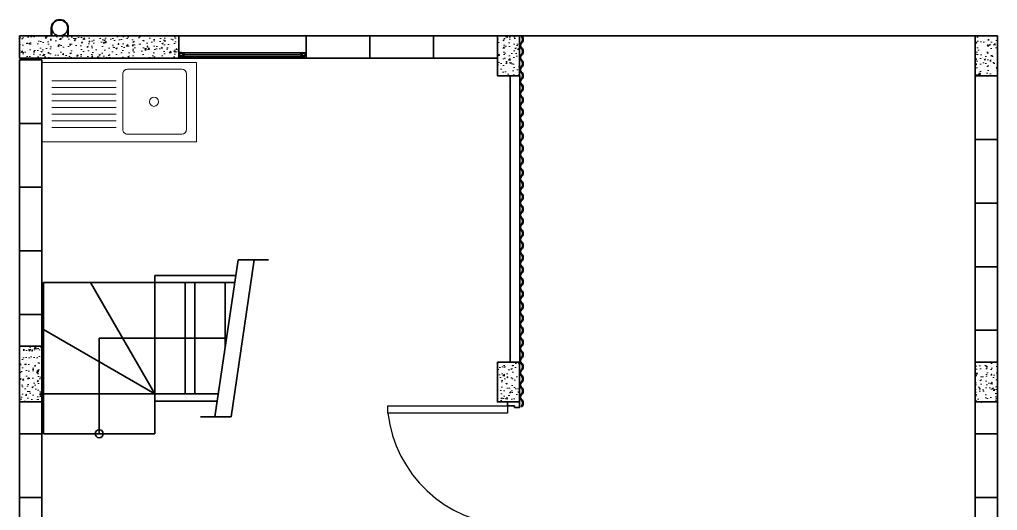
# Model space of a CAD drawing. Header units: millimetres. Extents: x 751.5 to 765.3, y 507.5 to 518.
# Drawn here: x 751.49 to 757.63, y 514.08 to 517.17 of the extents above; entities that cross this region are included whole.
import ezdxf

# ---------------------------------------------------------------- set-up
doc = ezdxf.new("R2010")
doc.units = ezdxf.units.MM
for name, color, linetype, lineweight in [('A-DOOR-FULL', 4, 'Continuous', 25), ('A-FLOR-LEVL', 7, 'Continuous', 35), ('A-FLOR-PATT', 8, 'Continuous', 18), ('A-FURN', 8, 'Continuous', 18), ('A-GLAZ-FULL', 4, 'Continuous', 25), ('A-WALL-FULL', 7, 'Continuous', 35)]:
    doc.layers.add(name, color=color, linetype=linetype, lineweight=lineweight)
pattern_1 = [(49.99999999999986, (784.9079159789499, 598.1667239618193), (0.09109233449800198, -0.007969542769451752), [0.009524999999999994, -0.104775]), (354.9999999999998, (784.9079159789499, 598.1667239618193), (-0.01762141298783328, 0.09552832144109001), [0.007619999999999998, -0.08381999999999996]), (100.4509999999998, (784.9155069789499, 598.1660598368194), (0.07347125083297981, 0.08755834391014578), [0.008094999999999996, -0.08904499999999996]), (46.18419999999988, (784.9079159789499, 598.1921239618193), (0.1355395204460649, -0.02102116396636388), [0.0142875, -0.1571625]), (96.63559999999981, (784.9192109289498, 598.1903722118193), (0.1187021172331189, 0.1237127779450243), [0.01214249999999999, -0.1335674999999999]), (351.1839999999999, (784.9079159789499, 598.1921239618193), (0.1187023029069672, 0.1237125589302986), [0.01143, -0.12573]), (20.99999999999987, (784.9206159789499, 598.1857739618193), (0.07580743991769152, -0.05113275925838141), [0.009525, -0.104775]), (325.9999999999998, (784.9206159789499, 598.1857739618193), (0.03090101417382374, 0.09209398306115955), [0.007619999999999999, -0.08381999999999998]), (71.45139999999988, (784.9269332289499, 598.1815129118194), (0.1067082453850623, 0.04096142885802849), [0.008094999999999996, -0.08904499999999996]), (37.49999999999987, (784.9079159789499, 598.1667239618193), (0.001544301625296004, 0.04227751943657655), [0, -0.082804, 0, -0.08509, 0, -0.0841375]), (7.49999999999987, (784.9079159789499, 598.1667239618193), (0.03340983125515298, 0.05009028740905969), [0, -0.04851399999999999, 0, -0.08089899999999998, 0, -0.0320675]), (327.4999999999998, (784.8795949789499, 598.1667239618193), (0.06779529758343568, -0.002864371996336886), [0, -0.03174999999999998, 0, -0.09905999999999997, 0, -0.1314449999999999]), (317.4999999999998, (784.8668949789499, 598.1667239618193), (0.07406459069300905, 0.01271324551666634), [0, -0.04127499999999998, 0, -0.06578599999999996, 0, -0.09334499999999996])]

msp = doc.modelspace()

# ---------------------------------------------------------------- hatches: boundary and pattern name
at = {"layer": 'A-FLOR-PATT'}
h = msp.add_hatch(dxfattribs=at)
h.set_pattern_fill('AR-CONC', color=256, scale=0.0005, angle=-1.298436600624032e-13, style=0)
h.set_pattern_definition(pattern_1)
h.paths.add_polyline_path([(751.4933362547006, 517.0658209206902), (751.4933362547006, 516.9258209206902), (752.4933362547006, 516.9258209206902), (752.4933362547006, 517.0615170818564, 0.3668146735625501), (752.4619559366811, 517.0558208856351), (752.4580936020467, 517.0589961606111, -0.08957843024700583), (752.466130177847, 517.0658209206902)])
h = msp.add_hatch(dxfattribs=at)
h.set_pattern_fill('AR-CONC', color=256, scale=0.0005, angle=-1.298436600624032e-13, style=0)
h.set_pattern_definition([(49.99999999999986, (784.9029159789422, 598.1667239618193), (0.09109233449800198, -0.007969542769451752), [0.009524999999999994, -0.104775]), (354.9999999999998, (784.9029159789422, 598.1667239618193), (-0.01762141298783328, 0.09552832144109001), [0.007619999999999998, -0.08381999999999996]), (100.4509999999998, (784.9105069789423, 598.1660598368194), (0.07347125083297981, 0.08755834391014578), [0.008094999999999996, -0.08904499999999996]), (46.18419999999988, (784.9029159789422, 598.1921239618193), (0.1355395204460649, -0.02102116396636388), [0.0142875, -0.1571625]), (96.63559999999981, (784.9142109289423, 598.1903722118193), (0.1187021172331189, 0.1237127779450243), [0.01214249999999999, -0.1335674999999999]), (351.1839999999999, (784.9029159789422, 598.1921239618193), (0.1187023029069672, 0.1237125589302986), [0.01143, -0.12573]), (20.99999999999987, (784.9156159789422, 598.1857739618193), (0.07580743991769152, -0.05113275925838141), [0.009525, -0.104775]), (325.9999999999998, (784.9156159789422, 598.1857739618193), (0.03090101417382374, 0.09209398306115955), [0.007619999999999999, -0.08381999999999998]), (71.45139999999988, (784.9219332289423, 598.1815129118194), (0.1067082453850623, 0.04096142885802849), [0.008094999999999996, -0.08904499999999996]), (37.49999999999987, (784.9029159789422, 598.1667239618193), (0.001544301625296004, 0.04227751943657655), [0, -0.082804, 0, -0.08509, 0, -0.0841375]), (7.49999999999987, (784.9029159789422, 598.1667239618193), (0.03340983125515298, 0.05009028740905969), [0, -0.04851399999999999, 0, -0.08089899999999998, 0, -0.0320675]), (327.4999999999998, (784.8745949789422, 598.1667239618193), (0.06779529758343568, -0.002864371996336886), [0, -0.03174999999999998, 0, -0.09905999999999997, 0, -0.1314449999999999]), (317.4999999999998, (784.8618949789422, 598.1667239618193), (0.07406459069300905, 0.01271324551666634), [0, -0.04127499999999998, 0, -0.06578599999999996, 0, -0.09334499999999996])])
h.paths.add_polyline_path([(754.6333362547006, 517.0658208856348), (754.4933362547006, 517.0658208856348), (754.4933362547006, 516.8158208856348), (754.6333362547006, 516.8158208856348)])
h = msp.add_hatch(dxfattribs=at)
h.set_pattern_fill('AR-CONC', color=256, scale=0.0005, angle=-1.298436600624032e-13, style=0)
h.set_pattern_definition([(49.99999999999986, (784.8979159789476, 598.1667239618193), (0.09109233449800198, -0.007969542769451752), [0.009524999999999994, -0.104775]), (354.9999999999998, (784.8979159789476, 598.1667239618193), (-0.01762141298783328, 0.09552832144109001), [0.007619999999999998, -0.08381999999999996]), (100.4509999999998, (784.9055069789475, 598.1660598368194), (0.07347125083297981, 0.08755834391014578), [0.008094999999999996, -0.08904499999999996]), (46.18419999999988, (784.8979159789476, 598.1921239618193), (0.1355395204460649, -0.02102116396636388), [0.0142875, -0.1571625]), (96.63559999999981, (784.9092109289476, 598.1903722118193), (0.1187021172331189, 0.1237127779450243), [0.01214249999999999, -0.1335674999999999]), (351.1839999999999, (784.8979159789476, 598.1921239618193), (0.1187023029069672, 0.1237125589302986), [0.01143, -0.12573]), (20.99999999999987, (784.9106159789476, 598.1857739618193), (0.07580743991769152, -0.05113275925838141), [0.009525, -0.104775]), (325.9999999999998, (784.9106159789476, 598.1857739618193), (0.03090101417382374, 0.09209398306115955), [0.007619999999999999, -0.08381999999999998]), (71.45139999999988, (784.9169332289475, 598.1815129118194), (0.1067082453850623, 0.04096142885802849), [0.008094999999999996, -0.08904499999999996]), (37.49999999999987, (784.8979159789476, 598.1667239618193), (0.001544301625296004, 0.04227751943657655), [0, -0.082804, 0, -0.08509, 0, -0.0841375]), (7.49999999999987, (784.8979159789476, 598.1667239618193), (0.03340983125515298, 0.05009028740905969), [0, -0.04851399999999999, 0, -0.08089899999999998, 0, -0.0320675]), (327.4999999999998, (784.8695949789476, 598.1667239618193), (0.06779529758343568, -0.002864371996336886), [0, -0.03174999999999998, 0, -0.09905999999999997, 0, -0.1314449999999999]), (317.4999999999998, (784.8568949789476, 598.1667239618193), (0.07406459069300905, 0.01271324551666634), [0, -0.04127499999999998, 0, -0.06578599999999996, 0, -0.09334499999999996])])
h.paths.add_polyline_path([(757.4933362547006, 516.8158209206902), (757.6333362546983, 516.8158209206902), (757.6333362546983, 517.0658209206879), (757.4933362546983, 517.0658209206879)])
for points in [[(752.4927749904157, 516.9620709555365), (752.4927749904157, 516.9358209555365), (752.5094416562841, 516.935820955745), (752.5094416562528, 516.9383209557451), (752.4952749895862, 516.9383209555679), (752.4952749893203, 516.9595709555679), (752.509441655987, 516.9595709557451), (752.5094416559557, 516.962070955745)], [(752.4927749904157, 516.9620709555365), (752.4927749904157, 516.9358209555365), (752.5094416562841, 516.935820955745), (752.5094416562528, 516.9383209557451), (752.4952749895862, 516.9383209555679), (752.4952749893203, 516.9595709555679), (752.509441655987, 516.9595709557451), (752.5094416559557, 516.962070955745)], [(752.4927749904157, 516.9620709555365), (752.4927749904157, 516.9358209555365), (752.5094416562841, 516.935820955745), (752.5094416562528, 516.9383209557451), (752.4952749895862, 516.9383209555679), (752.4952749893203, 516.9595709555679), (752.509441655987, 516.9595709557451), (752.5094416559557, 516.962070955745)], [(752.509441655987, 516.9595709585601), (752.5094416559557, 516.962070955745), (752.4927749892889, 516.9620709555365), (752.4927749892889, 516.9358209583579), (752.5094416562841, 516.93582095856), (752.5094416562528, 516.9383209557451), (752.4952749895862, 516.9383209555679), (752.4952749893203, 516.9595709583829)], [(753.2932833014412, 516.962070891781), (753.2932833014412, 516.935820891781), (753.2766166355727, 516.9358208919895), (753.276616635604, 516.9383208919895), (753.2907833022707, 516.9383208918123), (753.2907833025366, 516.9595708918123), (753.2766166358699, 516.9595708919895), (753.2766166359012, 516.9620708919896)], [(753.2932833014412, 516.962070891781), (753.2932833014412, 516.935820891781), (753.2766166355727, 516.9358208919895), (753.276616635604, 516.9383208919895), (753.2907833022707, 516.9383208918123), (753.2907833025366, 516.9595708918123), (753.2766166358699, 516.9595708919895), (753.2766166359012, 516.9620708919896)], [(753.2932833014412, 516.962070891781), (753.2932833014412, 516.935820891781), (753.2766166355727, 516.9358208919895), (753.276616635604, 516.9383208919895), (753.2907833022707, 516.9383208918123), (753.2907833025366, 516.9595708918123), (753.2766166358699, 516.9595708919895), (753.2766166359012, 516.9620708919896)], [(753.2766695880024, 516.9595708884499), (753.2766695880337, 516.962070885635), (753.2933362547004, 516.9620708854263), (753.2933362547004, 516.9358208882477), (753.2766695877052, 516.9358208884499), (753.2766695877365, 516.9383208856349), (753.2908362544032, 516.9383208854576), (753.2908362546691, 516.9595708882727)]]:
    msp.add_hatch(color=256, dxfattribs=at).paths.add_polyline_path(points)
h = msp.add_hatch(dxfattribs=at)
h.set_pattern_fill('AR-CONC', color=256, scale=0.0005, angle=-1.298436600624032e-13, style=0)
h.set_pattern_definition(pattern_1)
h.paths.add_polyline_path([(751.6333362547007, 515.115820920689), (751.4933362547006, 515.115820920689), (751.4933362547006, 514.765820920689), (751.6333362547006, 514.765820920689)])
h = msp.add_hatch(dxfattribs=at)
h.set_pattern_fill('AR-CONC', color=256, scale=0.0005, angle=-1.298436600624032e-13, style=0)
h.set_pattern_definition([(49.99999999999986, (784.9029159789422, 598.1667239618193), (0.09109233449800198, -0.007969542769451752), [0.009524999999999994, -0.104775]), (354.9999999999998, (784.9029159789422, 598.1667239618193), (-0.01762141298783328, 0.09552832144109001), [0.007619999999999998, -0.08381999999999996]), (100.4509999999998, (784.9105069789422, 598.1660598368194), (0.07347125083297981, 0.08755834391014578), [0.008094999999999996, -0.08904499999999996]), (46.18419999999988, (784.9029159789422, 598.1921239618193), (0.1355395204460649, -0.02102116396636388), [0.0142875, -0.1571625]), (96.63559999999981, (784.9142109289422, 598.1903722118193), (0.1187021172331189, 0.1237127779450243), [0.01214249999999999, -0.1335674999999999]), (351.1839999999999, (784.9029159789422, 598.1921239618193), (0.1187023029069672, 0.1237125589302986), [0.01143, -0.12573]), (20.99999999999987, (784.9156159789422, 598.1857739618193), (0.07580743991769152, -0.05113275925838141), [0.009525, -0.104775]), (325.9999999999998, (784.9156159789422, 598.1857739618193), (0.03090101417382374, 0.09209398306115955), [0.007619999999999999, -0.08381999999999998]), (71.45139999999988, (784.9219332289422, 598.1815129118194), (0.1067082453850623, 0.04096142885802849), [0.008094999999999996, -0.08904499999999996]), (37.49999999999987, (784.9029159789422, 598.1667239618193), (0.001544301625296004, 0.04227751943657655), [0, -0.082804, 0, -0.08509, 0, -0.0841375]), (7.49999999999987, (784.9029159789422, 598.1667239618193), (0.03340983125515298, 0.05009028740905969), [0, -0.04851399999999999, 0, -0.08089899999999998, 0, -0.0320675]), (327.4999999999998, (784.8745949789422, 598.1667239618193), (0.06779529758343568, -0.002864371996336886), [0, -0.03174999999999998, 0, -0.09905999999999997, 0, -0.1314449999999999]), (317.4999999999998, (784.8618949789422, 598.1667239618193), (0.07406459069300905, 0.01271324551666634), [0, -0.04127499999999998, 0, -0.06578599999999996, 0, -0.09334499999999996])])
h.paths.add_polyline_path([(754.6333362547006, 515.01582092069), (754.4933362547006, 515.01582092069), (754.4933362547006, 514.76582092069), (754.6333362547006, 514.76582092069)])
h = msp.add_hatch(dxfattribs=at)
h.set_pattern_fill('AR-CONC', color=256, scale=0.0005, angle=-1.298436600624032e-13, style=0)
h.set_pattern_definition([(49.99999999999986, (784.8979159789545, 598.1667239618193), (0.09109233449800198, -0.007969542769451752), [0.009524999999999994, -0.104775]), (354.9999999999998, (784.8979159789545, 598.1667239618193), (-0.01762141298783328, 0.09552832144109001), [0.007619999999999998, -0.08381999999999996]), (100.4509999999998, (784.9055069789546, 598.1660598368194), (0.07347125083297981, 0.08755834391014578), [0.008094999999999996, -0.08904499999999996]), (46.18419999999988, (784.8979159789545, 598.1921239618193), (0.1355395204460649, -0.02102116396636388), [0.0142875, -0.1571625]), (96.63559999999981, (784.9092109289545, 598.1903722118193), (0.1187021172331189, 0.1237127779450243), [0.01214249999999999, -0.1335674999999999]), (351.1839999999999, (784.8979159789545, 598.1921239618193), (0.1187023029069672, 0.1237125589302986), [0.01143, -0.12573]), (20.99999999999987, (784.9106159789545, 598.1857739618193), (0.07580743991769152, -0.05113275925838141), [0.009525, -0.104775]), (325.9999999999998, (784.9106159789545, 598.1857739618193), (0.03090101417382374, 0.09209398306115955), [0.007619999999999999, -0.08381999999999998]), (71.45139999999988, (784.9169332289546, 598.1815129118194), (0.1067082453850623, 0.04096142885802849), [0.008094999999999996, -0.08904499999999996]), (37.49999999999987, (784.8979159789545, 598.1667239618193), (0.001544301625296004, 0.04227751943657655), [0, -0.082804, 0, -0.08509, 0, -0.0841375]), (7.49999999999987, (784.8979159789545, 598.1667239618193), (0.03340983125515298, 0.05009028740905969), [0, -0.04851399999999999, 0, -0.08089899999999998, 0, -0.0320675]), (327.4999999999998, (784.8695949789545, 598.1667239618193), (0.06779529758343569, -0.002864371996336882), [0, -0.03174999999999998, 0, -0.09905999999999997, 0, -0.1314449999999999]), (317.4999999999998, (784.8568949789545, 598.1667239618193), (0.07406459069300905, 0.01271324551666634), [0, -0.04127499999999998, 0, -0.06578599999999996, 0, -0.09334499999999996])])
h.paths.add_polyline_path([(757.4933362547006, 514.7658209206893), (757.6333362547006, 514.7658209206893), (757.6333362547006, 515.0158209206901), (757.4933362547006, 515.0158209206901)])

# ---------------------------------------------------------------- linework, layer by layer
at = {"layer": 'A-DOOR-FULL'}
msp.add_lwpolyline([(753.8063362547005, 514.7408209206908), (754.5563362547005, 514.74082092069), (754.5563362547005, 514.69582092069), (753.8063362547005, 514.6958209206908)], close=True, dxfattribs=at)
msp.add_arc((754.5994218419268, 514.7880928219944), 0.798435252500911, 186.6362672820059, 266.9066721979309, dxfattribs=at)
at = {"layer": 'A-FLOR-LEVL'}
for p, q in [((751.6433362547123, 515.4708208856298), (751.6433362547123, 515.5158208856298)), ((751.9391910662797, 515.5158208856299), (751.6433362547126, 515.5158208856299)), ((751.6433362547125, 515.2199660740625), (751.6433362547125, 515.5158208856299)), ((752.3433362547124, 515.5158208856298), (751.9391910662797, 515.5158208856299)), ((752.3433362547124, 514.8158208856297), (751.9391910662797, 515.5158208856299)), ((752.3433362547123, 514.8158208856297), (752.3433362547123, 515.5158208856298)), ((752.5333362547123, 514.8158208856297), (752.5333362547123, 515.5158208856298)), ((752.5941176000024, 514.8158208856297), (752.5941176000024, 515.5158208856298)), ((752.7841176000024, 515.1083106341508), (752.7841176000024, 515.5158208856298)), ((752.3433362547125, 514.8158208856297), (751.6433362547125, 515.2199660740625)), ((751.6433362547125, 514.8158208856298), (751.6433362547125, 515.2199660740625)), ((751.9933362547123, 515.1658208856297), (752.792551512874, 515.1658208856297)), ((751.9933362547123, 515.1658208856297), (751.9933362547123, 514.5658208856297)), ((752.3433362547124, 514.8158208856297), (751.6433362547125, 514.8158208856298))]:
    msp.add_line(p, q, dxfattribs=at)
msp.add_circle((751.9933362547123, 514.5658208856297), 0.025, dxfattribs=at)
at = {"layer": 'A-FURN'}
for p, q in [((752.6050863352616, 516.8997557535051), (751.6333362547007, 516.8997557535051)), ((752.605086360169, 516.3997557535051), (752.6050863352616, 516.8997557535051)), ((752.1410295026362, 516.8270284807746), (752.1410295026362, 516.4779375716844)), ((752.0991385935454, 516.7839739353202), (751.695647684457, 516.7839739353202)), ((752.0991385935454, 516.7420830262294), (751.695647684457, 516.7420830262294)), ((752.0991385935454, 516.7001921171385), (751.695647684457, 516.7001921171386)), ((752.0991385935455, 516.6583012080478), (751.6956476844571, 516.6583012080476)), ((752.0991385935454, 516.6164102989569), (751.6956476844571, 516.6164102989569)), ((752.0991385935455, 516.574519389866), (751.6956476844571, 516.574519389866)), ((752.0991385935455, 516.5326284807752), (751.6956476844571, 516.5326284807752)), ((752.0991385935455, 516.4907375716845), (751.6956476844571, 516.4907375716843))]:
    msp.add_line(p, q, dxfattribs=at)
for points in [[(752.5119385935444, 516.8561193898654), (752.1701204117279, 516.8561193898654)], [(752.5410295026362, 516.8270284807746), (752.5410295026362, 516.4779375716844)], [(752.5119385935445, 516.4488466625902), (752.1701204117279, 516.4488466625902)], [(752.6050863598973, 516.3997557535051), (751.6333362793399, 516.3997557535051)]]:
    msp.add_lwpolyline(points, dxfattribs=at)
msp.add_circle((752.3373931389993, 516.6524830262294), 0.02909090909083228, dxfattribs=at)
for centre, start, end in [((752.1701204117279, 516.8270284807746), 89.99999999999349, 179.9999999999968), ((752.5119385935444, 516.8270284807746), 359.9999999999968, 89.99999999999349), ((752.1701204117278, 516.477937571681), 179.9999999999968, 270), ((752.5119385935444, 516.4779375716844), 270, 359.9999999999968)]:
    msp.add_arc(centre, 0.02909090909083228, start, end, dxfattribs=at)
at = {"layer": 'A-GLAZ-FULL'}
for p, q in [((752.4927749892889, 516.9620709555365), (753.2933362547004, 516.9620708854276)), ((752.5094416559557, 516.962070955745), (752.4927749892889, 516.9620709555365)), ((752.4927749892889, 516.9358209583579), (753.2846916559251, 516.9358208976718)), ((752.4952749895862, 516.9383209555679), (752.4952749893203, 516.9595709583829)), ((752.5094416562528, 516.9383209557451), (752.4952749895862, 516.9383209555679)), ((752.4994416560364, 516.9556126222867), (752.5286083227031, 516.9556126226515)), ((752.4994416562033, 516.9422792889534), (752.4994416560364, 516.9556126222867)), ((752.4994416562033, 516.9422792889534), (752.5286083228699, 516.9422792893182)), ((752.509441655987, 516.9595709557451), (752.5094416559557, 516.962070955745)), ((752.5094416562841, 516.935820955745), (752.5094416562528, 516.9383209557451)), ((752.5186083228178, 516.9464459558598), (752.5186083227552, 516.9514459558598)), ((752.5186083227552, 516.9514459593753), (753.267449969039, 516.9514459005461)), ((752.5186083228178, 516.9464459593195), (753.2674499691016, 516.9464459004931)), ((752.5286083227553, 516.9514459559848), (752.5286083227031, 516.9556126226515)), ((752.5286083228699, 516.9422792893182), (752.5286083228178, 516.9464459559849)), ((753.257449969039, 516.9514458914995), (753.2574499689869, 516.9556125581662)), ((753.2866166356536, 516.9556125585311), (753.2574499689869, 516.9556125581662)), ((753.2574499691538, 516.9422792248329), (753.2574499691016, 516.9464458914995)), ((753.2866166358203, 516.9422792251978), (753.2574499691538, 516.9422792248329)), ((753.267449969039, 516.9514459006301), (753.2674499691016, 516.9464458916246)), ((753.2846916562223, 516.9595708856349), (753.2846916562536, 516.962070885635)), ((753.2846916559251, 516.9358208856349), (753.2846916559564, 516.9383208856349)), ((753.2846916559564, 516.9383208856349), (753.2908362549884, 516.938320885558)), ((753.2866166358203, 516.9422792251978), (753.2866166356536, 516.9556125585311)), ((753.2908362547307, 516.9595708982386), (753.2908362549884, 516.938320885558)), ((753.2933362547004, 516.9620708854276), (753.2933362550187, 516.9358208979708))]:
    msp.add_line(p, q, dxfattribs=at)
at = {"layer": 'A-WALL-FULL'}
for p, q in [((751.6926904009795, 517.1158209557451), (751.6926904009795, 517.065820955745)), ((751.6956904009794, 517.1158209557451), (751.6956904009794, 517.065820955745)), ((751.7956904009794, 517.1158209557451), (751.7956904009794, 517.065820955745)), ((751.7986904009795, 517.1158209557451), (751.7986904009795, 517.065820955745)), ((753.2933362547004, 517.0658208856349), (752.4933362547006, 517.065820955745)), ((753.6933362547004, 517.0658208856349), (753.2933362547004, 517.0658208856349)), ((753.2933362547004, 517.0658208856349), (753.2933362547004, 516.925820885635)), ((753.6933362547004, 516.925820885635), (753.6933362547004, 517.0658208856349)), ((754.0933362547005, 517.0658208856349), (753.6933362547004, 517.0658208856349)), ((753.6933362547004, 517.0658208856349), (753.6933362547004, 516.925820885635)), ((754.4933362547006, 517.0658208856348), (754.0933362547005, 517.0658208856348)), ((754.0933362547005, 517.0658208856348), (754.0933362547005, 516.9258208856348)), ((754.0933362547005, 516.925820885635), (754.0933362547005, 517.0658208856349)), ((754.4933362547006, 516.9258208856348), (754.4933362547006, 517.0658208856348)), ((757.4933362547009, 517.0658209206903), (754.6333362547006, 517.06582092069)), ((754.6424579238609, 517.0632619872798), (754.6456331988368, 517.0671243219142)), ((757.6333362546983, 517.0658209206902), (757.6333362546983, 516.9258209206902)), ((751.4933362547007, 516.9158209206889), (751.6333362547007, 516.9158209206889)), ((751.4933362547007, 516.515820920689), (751.4933362547007, 516.9158209206889)), ((751.4933362547007, 516.9158209206889), (751.6333362547007, 516.9158209206889)), ((751.4933362547007, 516.515820920689), (751.4933362547007, 516.9158209206889)), ((751.6333362547007, 516.9158209206889), (751.6333362547007, 516.515820920689)), ((751.6333362547007, 516.9158209206889), (751.6333362547007, 516.515820920689)), ((752.4933362547006, 516.925820955745), (753.2933362547004, 516.925820885635)), ((753.2933362547004, 516.925820885635), (753.6933362547004, 516.925820885635)), ((753.6933362547004, 516.925820885635), (754.0933362547005, 516.925820885635)), ((754.0933362547005, 516.9258208856348), (754.4933362547006, 516.9258208856348)), ((754.5744579238609, 515.0158208856349), (754.5744579238609, 516.8158208505797)), ((754.6334579238609, 515.0158208856349), (754.6334579238609, 516.8158208505797)), ((757.4933362547006, 516.8158209206902), (757.6333362547007, 516.8158209206902)), ((757.4933362547006, 516.4158209206902), (757.4933362547006, 516.8158209206902)), ((757.6333362547007, 516.8158209206902), (757.6333362547007, 516.4158209206902)), ((751.4933362547007, 516.515820920689), (751.6333362547007, 516.515820920689)), ((751.4933362547007, 516.115820920689), (751.4933362547007, 516.515820920689)), ((751.6333362547007, 516.515820920689), (751.4933362547007, 516.515820920689)), ((751.4933362547007, 516.515820920689), (751.6333362547007, 516.515820920689)), ((751.4933362547007, 516.115820920689), (751.4933362547007, 516.515820920689)), ((751.6333362547007, 516.515820920689), (751.4933362547007, 516.515820920689)), ((751.6333362547007, 516.515820920689), (751.6333362547007, 516.115820920689)), ((751.6333362547007, 516.515820920689), (751.6333362547007, 516.115820920689)), ((754.6424579238608, 516.3774619872798), (754.6456331988368, 516.3813243219141)), ((757.4933362547006, 516.4158209206902), (757.6333362547007, 516.4158209206902)), ((757.4933362547006, 516.0158209206902), (757.4933362547006, 516.4158209206902)), ((757.6333362547007, 516.4158209206902), (757.4933362547006, 516.4158209206902)), ((757.6333362547007, 516.4158209206902), (757.6333362547007, 516.0158209206902)), ((751.4933362547007, 516.115820920689), (751.6333362547007, 516.115820920689)), ((751.4933362547007, 515.715820920689), (751.4933362547007, 516.115820920689)), ((751.6333362547007, 516.115820920689), (751.4933362547007, 516.115820920689)), ((751.4933362547007, 516.115820920689), (751.6333362547007, 516.115820920689)), ((751.4933362547007, 515.715820920689), (751.4933362547007, 516.115820920689)), ((751.6333362547007, 516.115820920689), (751.4933362547007, 516.115820920689)), ((751.6333362547007, 516.115820920689), (751.6333362547007, 515.715820920689)), ((751.6333362547007, 516.115820920689), (751.6333362547007, 515.715820920689)), ((757.4933362547006, 516.0158209206902), (757.6333362547007, 516.0158209206902)), ((757.4933362547006, 515.6158209206901), (757.4933362547006, 516.0158209206902)), ((757.6333362547007, 516.0158209206902), (757.4933362547006, 516.0158209206902)), ((757.6333362547007, 516.0158209206902), (757.6333362547007, 515.6158209206901)), ((754.6424579238609, 515.9583619872798), (754.6456331988368, 515.9544996526455)), ((754.6424575859606, 515.8441910840108), (754.6456328609365, 515.8480534186451)), ((751.4933362547007, 515.715820920689), (751.6333362547007, 515.715820920689)), ((751.4933362547007, 515.315820920689), (751.4933362547007, 515.715820920689)), ((751.6333362547007, 515.715820920689), (751.4933362547007, 515.715820920689)), ((751.4933362547007, 515.715820920689), (751.6333362547007, 515.715820920689)), ((751.4933362547007, 515.315820920689), (751.4933362547007, 515.715820920689)), ((751.6333362547007, 515.715820920689), (751.4933362547007, 515.715820920689)), ((751.6333362547007, 515.715820920689), (751.6333362547007, 515.315820920689)), ((751.6333362547007, 515.715820920689), (751.6333362547007, 515.315820920689)), ((757.6333362547007, 515.6158209206901), (757.4933362547006, 515.6158209206901)), ((757.4933362547006, 515.6158209206901), (757.6333362547007, 515.6158209206901)), ((757.4933362547006, 515.2158209206901), (757.4933362547006, 515.6158209206901)), ((757.6333362547007, 515.6158209206901), (757.6333362547007, 515.2158209206901)), ((752.850478499778, 515.5608208856296), (752.3433362547123, 515.5608208856297)), ((752.3433362547123, 515.5158208856298), (752.3433362547123, 515.5608208856297)), ((752.8438792227889, 515.5158208856298), (752.3433362547122, 515.5158208856298)), ((751.6333362547007, 515.315820920689), (751.4933362547007, 515.315820920689)), ((751.4933362547007, 515.315820920689), (751.6333362547007, 515.315820920689)), ((751.4933362547007, 515.115820920689), (751.4933362547007, 515.315820920689)), ((751.6333362547007, 515.315820920689), (751.4933362547007, 515.315820920689)), ((751.6333362547007, 515.315820920689), (751.6333362547007, 515.115820920689)), ((754.6424579238608, 515.2725619872797), (754.6456331988368, 515.2686996526454)), ((757.6333362547007, 515.2158209206901), (757.4933362547006, 515.2158209206901)), ((757.4933362547006, 515.2158209206901), (757.6333362547007, 515.2158209206901)), ((757.4933362547006, 515.0158209206901), (757.4933362547006, 515.2158209206901)), ((757.6333362547007, 515.2158209206901), (757.6333362547006, 515.0158209206901)), ((751.6333362547007, 515.115820920689), (751.4933362547007, 515.115820920689)), ((757.6333362547006, 515.0158209206901), (757.4933362547006, 515.0158209206901)), ((751.6433362547123, 514.8158208856298), (751.6433362547123, 514.5658208856298)), ((752.3433362547123, 514.8158208856297), (752.741223802959, 514.8158208856297)), ((752.3433362547123, 514.8158208856297), (752.3433362547123, 514.7708208856361)), ((752.3433362547123, 514.8158208856297), (752.3433362547123, 514.7708208856299)), ((751.4933362547007, 514.7658209206891), (751.6333362547007, 514.7658209206891)), ((751.4933362547007, 514.565820920689), (751.4933362547007, 514.7658209206891)), ((751.6333362547007, 514.7658209206891), (751.6333362547007, 514.565820920689)), ((752.7346245259706, 514.7708208856344), (752.3433362547123, 514.7708208856361)), ((752.3433362547123, 514.7708208856361), (752.3433362547122, 514.5658208856297)), ((754.6424575859606, 514.7392910840107), (754.6456328609365, 514.7354287493764)), ((757.493336254703, 514.7658209582224), (757.633336254703, 514.7658209582224)), ((757.493336254703, 514.5658209582225), (757.493336254703, 514.7658209582224)), ((757.633336254703, 514.7658209206893), (757.493336254703, 514.7658209206893)), ((757.633336254703, 514.7658209206893), (757.493336254703, 514.7658209206893)), ((757.633336254703, 514.7658209582224), (757.633336254703, 514.5658209582225)), ((751.4933362547007, 514.565820920689), (751.6333362547007, 514.565820920689)), ((751.4933362547007, 514.165820920689), (751.4933362547007, 514.565820920689)), ((751.6333362547007, 514.565820920689), (751.4933362547007, 514.565820920689)), ((751.6333362547007, 514.565820920689), (751.6333362547007, 514.165820920689)), ((752.3433362547122, 514.5658208856297), (751.6433362547123, 514.5658208856298)), ((757.633336254703, 514.5658209582225), (757.493336254703, 514.5658209582225)), ((757.493336254696, 514.5658209582224), (757.633336254696, 514.5658209582224)), ((757.493336254696, 514.1658209582224), (757.493336254696, 514.5658209582224)), ((757.633336254696, 514.5658209582224), (757.633336254696, 514.1658209582224)), ((751.6333362547007, 514.165820920689), (751.4933362547007, 514.165820920689)), ((751.4933362547007, 514.165820920689), (751.6333362547007, 514.165820920689)), ((751.4933362547007, 513.7658209206891), (751.4933362547007, 514.165820920689)), ((751.6333362547007, 514.165820920689), (751.6333362547007, 513.7658209206891)), ((757.633336254696, 514.1658209582224), (757.493336254696, 514.1658209582224)), ((757.493336254696, 514.1658209582224), (757.633336254696, 514.1658209582224)), ((757.493336254696, 513.7658209582224), (757.493336254696, 514.1658209582224)), ((757.633336254696, 514.1658209582224), (757.633336254696, 513.7658209582224))]:
    msp.add_line(p, q, dxfattribs=at)
for points in [[(751.4933362547006, 517.0658209206902), (752.4933362547006, 517.0658209206902), (752.4933362547006, 516.9258209206902), (751.4933362547006, 516.9258209206902)], [(754.4933362547006, 517.0658208856348), (754.6333362547006, 517.0658208856348), (754.6333362547006, 516.8158208856348), (754.4933362547006, 516.8158208856348)], [(757.4933362546983, 517.0658209206902), (757.6333362546983, 517.0658209206902), (757.6333362546983, 516.8158209206902), (757.4933362547006, 516.8158209206902)], [(751.4933362547006, 515.115820920689), (751.6333362547006, 515.115820920689), (751.6333362547006, 514.765820920689), (751.4933362547006, 514.765820920689)], [(754.4933362547006, 515.01582092069), (754.6333362547006, 515.01582092069), (754.6333362547006, 514.76582092069), (754.4933362547006, 514.76582092069)], [(757.4933362547006, 515.0158209206893), (757.6333362547006, 515.0158209206893), (757.6333362547006, 514.7658209206893), (757.4933362547006, 514.7658209206893)]]:
    msp.add_lwpolyline(points, close=True, dxfattribs=at)
at = {"layer": 'A-WALL-FULL', "const_width": 0.0009999999999999996}
for points in [[(754.6269739474919, 516.7772734650732), (754.6329739474919, 516.7772734650732), (754.6329739474919, 516.8152734650732), (754.6269739474919, 516.8152734650732), (754.6250294146779, 516.8132973047154), (754.5939739474919, 516.8132973047154), (754.5829184803059, 516.8132973047154), (754.5809739474919, 516.8152734650732), (754.5749739474919, 516.8152734650732), (754.5749739474919, 516.7772734650732), (754.5809739474919, 516.7772734650732)], [(754.6268522783356, 515.0543682711411), (754.6328522783357, 515.0543682711411), (754.6328522783357, 515.0163682711412), (754.6268522783356, 515.0163682711412), (754.6249077455217, 515.018344431499), (754.5938522783356, 515.018344431499), (754.5827968111496, 515.018344431499), (754.5808522783357, 515.0163682711412), (754.5748522783356, 515.0163682711412), (754.5748522783357, 515.0543682711412), (754.5808522783357, 515.0543682711411)]]:
    msp.add_lwpolyline(points, dxfattribs=at)
at = {"layer": 'A-WALL-FULL'}
for points in [[(752.8649479143551, 515.6594867935846), (752.7201551113951, 514.6721549776906)], [(752.9661960625382, 515.6594867935846), (752.8214032595783, 514.6721549776906)], [(752.8649479143551, 515.6594867935846), (753.0572476054886, 515.6594867935846)], [(754.6013362547005, 514.76582092069), (754.6013362547005, 514.76582092069), (754.5563362547006, 514.76582092069), (754.5563362547005, 514.74082092069), (754.6013362547005, 514.7408209206899)], [(754.6013362547005, 514.7408209206899), (754.6013362547005, 514.73082092069), (754.6333362547005, 514.7308209206899), (754.6333362547006, 514.76582092069), (754.6013362547005, 514.76582092069)], [(752.8214032595783, 514.6721549776906), (752.6291035684449, 514.6721549776906)]]:
    msp.add_lwpolyline(points, dxfattribs=at)
msp.add_circle((751.7456904009795, 517.1158209557451), 0.05, dxfattribs=at)
for centre, radius, start, end in [((751.7456904009795, 517.1158209557451), 0.05300000000000001, 0, 180), ((754.6267966738609, 517.0442119872798), 0.02466124999998701, 309.424063476319, 50.57593652368095), ((754.6267966738609, 517.0442119872798), 0.02966124999998701, 309.424063476319, 50.57593652368095), ((754.6581191738609, 517.0061119872798), 0.02466124999998701, 129.424063476319, 230.5759365236809), ((754.6581191738609, 517.0061119872798), 0.01966124999998701, 129.424063476319, 230.5759365236809), ((754.6267966738609, 516.9680119872799), 0.02966124999998701, 309.424063476319, 50.57593652368095), ((754.6581191738609, 516.9299119872799), 0.02466124999998701, 129.424063476319, 230.5759365236809), ((754.6581191738609, 516.9299119872799), 0.01966124999998701, 129.424063476319, 230.5759365236809), ((754.6267966738609, 516.9680119872799), 0.02466124999998701, 309.424063476319, 50.57593652368095), ((754.6581191738609, 516.8537119872799), 0.02466124999998701, 129.424063476319, 230.5759365236809), ((754.6581191738609, 516.8537119872799), 0.01966124999998701, 129.424063476319, 230.5759365236809), ((754.6267966738609, 516.8918119872799), 0.02466124999998701, 309.424063476319, 50.57593652368095), ((754.6267966738609, 516.8918119872799), 0.02966124999998701, 309.424063476319, 50.57593652368095), ((754.6267966738609, 516.8156119872798), 0.02466124999998701, 309.424063476319, 50.57593652368095), ((754.6267966738609, 516.8156119872798), 0.02966124999998701, 309.424063476319, 50.57593652368095), ((754.6581191738609, 516.7775119872798), 0.02466124999998701, 129.424063476319, 230.5759365236809), ((754.6581191738609, 516.7775119872798), 0.01966124999998701, 129.424063476319, 230.5759365236809), ((754.6267966738609, 516.7394119872798), 0.02466124999998701, 309.424063476319, 50.57593652368095), ((754.6267966738609, 516.7394119872798), 0.02966124999998701, 309.424063476319, 50.57593652368095), ((754.6581191738609, 516.7013119872798), 0.02466124999998701, 129.424063476319, 230.5759365236809), ((754.6581191738609, 516.7013119872798), 0.01966124999998701, 129.424063476319, 230.5759365236809), ((754.6267966738609, 516.6632119872799), 0.02466124999998701, 309.424063476319, 50.57593652368095), ((754.6267966738609, 516.6632119872799), 0.02966124999998701, 309.424063476319, 50.57593652368095), ((754.6581191738609, 516.6251119872798), 0.02466124999998701, 129.424063476319, 230.5759365236809), ((754.6581191738609, 516.6251119872798), 0.01966124999998701, 129.424063476319, 230.5759365236809), ((754.6581191738609, 516.5489119872798), 0.02466124999998701, 129.424063476319, 230.5759365236809), ((754.6581191738609, 516.5489119872798), 0.01966124999998701, 129.424063476319, 230.5759365236809), ((754.6267966738609, 516.5870119872798), 0.02466124999998701, 309.424063476319, 50.57593652368095), ((754.6267966738609, 516.5870119872798), 0.02966124999998701, 309.424063476319, 50.57593652368095), ((754.6267966738609, 516.5108119872798), 0.02466124999998701, 309.424063476319, 50.57593652368095), ((754.6267966738609, 516.5108119872798), 0.02966124999998701, 309.424063476319, 50.57593652368095), ((754.6581191738609, 516.4727119872798), 0.02466124999998701, 129.424063476319, 230.5759365236809), ((754.6581191738609, 516.4727119872798), 0.01966124999998701, 129.424063476319, 230.5759365236809), ((754.6267966738609, 516.4346119872798), 0.02466124999998701, 309.424063476319, 50.57593652368095), ((754.6267966738609, 516.4346119872798), 0.02966124999998701, 309.424063476319, 50.57593652368095), ((754.6581191738609, 516.3965119872798), 0.02466124999998701, 129.424063476319, 230.5759365236809), ((754.6581191738609, 516.3965119872798), 0.01966124999998701, 129.424063476319, 230.5759365236809), ((754.6267966738608, 516.3584119872799), 0.02466124999998701, 309.424063476319, 50.57593652368095), ((754.6267966738609, 516.3584119872799), 0.02466124999998701, 309.424063476319, 50.57593652368095), ((754.6267966738608, 516.3584119872799), 0.02966124999998701, 309.424063476319, 50.57593652368095), ((754.6267966738609, 516.3584119872799), 0.02966124999998701, 309.424063476319, 50.57593652368095), ((754.6581191738608, 516.3203119872799), 0.02466124999998701, 129.424063476319, 230.5759365236809), ((754.6581191738609, 516.3203119872798), 0.02466124999998701, 129.424063476319, 230.5759365236809), ((754.6581191738608, 516.3203119872799), 0.01966124999998701, 129.424063476319, 230.5759365236809), ((754.6581191738609, 516.3203119872798), 0.01966124999998701, 129.424063476319, 230.5759365236809), ((754.6581191738608, 516.2441119872798), 0.02466124999998701, 129.424063476319, 230.5759365236809), ((754.6581191738609, 516.2441119872798), 0.02466124999998701, 129.424063476319, 230.5759365236809), ((754.6581191738608, 516.2441119872798), 0.01966124999998701, 129.424063476319, 230.5759365236809), ((754.6581191738609, 516.2441119872798), 0.01966124999998701, 129.424063476319, 230.5759365236809), ((754.6267966738608, 516.2822119872799), 0.02466124999998701, 309.424063476319, 50.57593652368095), ((754.6267966738609, 516.2822119872798), 0.02466124999998701, 309.424063476319, 50.57593652368095), ((754.6267966738608, 516.2822119872799), 0.02966124999998701, 309.424063476319, 50.57593652368095), ((754.6267966738609, 516.2822119872798), 0.02966124999998701, 309.424063476319, 50.57593652368095), ((754.6267966738608, 516.2060119872798), 0.02466124999998701, 309.424063476319, 50.57593652368095), ((754.6267966738609, 516.2060119872798), 0.02466124999998701, 309.424063476319, 50.57593652368095), ((754.6267966738608, 516.2060119872798), 0.02966124999998701, 309.424063476319, 50.57593652368095), ((754.6267966738609, 516.2060119872798), 0.02966124999998701, 309.424063476319, 50.57593652368095), ((754.6581191738608, 516.1679119872798), 0.02466124999998701, 129.424063476319, 230.5759365236809), ((754.6581191738609, 516.1679119872798), 0.02466124999998701, 129.424063476319, 230.5759365236809), ((754.6581191738608, 516.1679119872798), 0.01966124999998701, 129.424063476319, 230.5759365236809), ((754.6581191738609, 516.1679119872798), 0.01966124999998701, 129.424063476319, 230.5759365236809), ((754.6267966738608, 516.1298119872798), 0.02466124999998701, 309.424063476319, 50.57593652368095), ((754.6267966738609, 516.1298119872797), 0.02466124999998701, 309.424063476319, 50.57593652368095), ((754.6267966738608, 516.1298119872798), 0.02966124999998701, 309.424063476319, 50.57593652368095), ((754.6267966738609, 516.1298119872797), 0.02966124999998701, 309.424063476319, 50.57593652368095), ((754.6581191738608, 516.0917119872798), 0.02466124999998701, 129.424063476319, 230.5759365236809), ((754.6581191738609, 516.0917119872797), 0.02466124999998701, 129.424063476319, 230.5759365236809), ((754.6581191738608, 516.0917119872798), 0.01966124999998701, 129.424063476319, 230.5759365236809), ((754.6581191738609, 516.0917119872797), 0.01966124999998701, 129.424063476319, 230.5759365236809), ((754.6267966738608, 516.0536119872799), 0.02466124999998701, 309.424063476319, 50.57593652368095), ((754.6267966738609, 516.0536119872797), 0.02466124999998701, 309.424063476319, 50.57593652368095), ((754.6267966738608, 516.0536119872799), 0.02966124999998701, 309.424063476319, 50.57593652368095), ((754.6267966738609, 516.0536119872797), 0.02966124999998701, 309.424063476319, 50.57593652368095), ((754.6581191738608, 516.0155119872798), 0.02466124999998701, 129.424063476319, 230.5759365236809), ((754.6581191738609, 516.0155119872798), 0.02466124999998701, 129.424063476319, 230.5759365236809), ((754.6581191738608, 516.0155119872798), 0.01966124999998701, 129.424063476319, 230.5759365236809), ((754.6581191738609, 516.0155119872798), 0.01966124999998701, 129.424063476319, 230.5759365236809), ((754.6581191738608, 515.9393119872798), 0.02466124999998701, 129.424063476319, 230.5759365236809), ((754.6581191738608, 515.9393119872798), 0.01966124999998701, 129.424063476319, 230.5759365236809), ((754.6267966738608, 515.9774119872798), 0.02466124999998701, 309.424063476319, 50.57593652368095), ((754.6267966738609, 515.9774119872798), 0.02466124999998701, 309.424063476319, 50.57593652368095), ((754.6267966738608, 515.9774119872798), 0.02966124999998701, 309.424063476319, 50.57593652368095), ((754.6267966738609, 515.9774119872798), 0.02966124999998701, 309.424063476319, 50.57593652368095), ((754.6267966738608, 515.9012119872798), 0.02466124999998701, 309.424063476319, 50.57593652368095), ((754.6267966738608, 515.9012119872798), 0.02966124999998701, 309.424063476319, 50.57593652368095), ((754.6581191738608, 515.8631119872798), 0.02466124999998701, 129.424063476319, 230.5759365236809), ((754.6581191738608, 515.8631119872798), 0.01966124999998701, 129.424063476319, 230.5759365236809), ((754.6267963359606, 515.8251410840109), 0.02466124999998701, 309.424063476319, 50.57593652368095), ((754.6267966738608, 515.8250119872798), 0.02466124999998701, 309.424063476319, 50.57593652368095), ((754.6267963359606, 515.8251410840109), 0.02966124999998701, 309.424063476319, 50.57593652368095), ((754.6267966738608, 515.8250119872798), 0.02966124999998701, 309.424063476319, 50.57593652368095), ((754.6581188359606, 515.7870410840108), 0.02466124999998701, 129.424063476319, 230.5759365236809), ((754.6581191738608, 515.7869119872798), 0.02466124999998701, 129.424063476319, 230.5759365236809), ((754.6581188359606, 515.7870410840108), 0.01966124999998701, 129.424063476319, 230.5759365236809), ((754.6581191738608, 515.7869119872798), 0.01966124999998701, 129.424063476319, 230.5759365236809), ((754.6267963359606, 515.7489410840108), 0.02466124999998701, 309.424063476319, 50.57593652368095), ((754.6267966738608, 515.7488119872797), 0.02466124999998701, 309.424063476319, 50.57593652368095), ((754.6267963359606, 515.7489410840108), 0.02966124999998701, 309.424063476319, 50.57593652368095), ((754.6267966738608, 515.7488119872797), 0.02966124999998701, 309.424063476319, 50.57593652368095), ((754.6581188359606, 515.7108410840108), 0.02466124999998701, 129.424063476319, 230.5759365236809), ((754.6581191738608, 515.7107119872798), 0.02466124999998701, 129.424063476319, 230.5759365236809), ((754.6581188359606, 515.7108410840108), 0.01966124999998701, 129.424063476319, 230.5759365236809), ((754.6581191738608, 515.7107119872798), 0.01966124999998701, 129.424063476319, 230.5759365236809), ((754.6581188359606, 515.6346410840108), 0.02466124999998701, 129.424063476319, 230.5759365236809), ((754.6581191738608, 515.6345119872798), 0.02466124999998701, 129.424063476319, 230.5759365236809), ((754.6581188359606, 515.6346410840108), 0.01966124999998701, 129.424063476319, 230.5759365236809), ((754.6581191738608, 515.6345119872798), 0.01966124999998701, 129.424063476319, 230.5759365236809), ((754.6267963359606, 515.6727410840108), 0.02466124999998701, 309.424063476319, 50.57593652368095), ((754.6267966738608, 515.6726119872798), 0.02466124999998701, 309.424063476319, 50.57593652368095), ((754.6267963359606, 515.6727410840108), 0.02966124999998701, 309.424063476319, 50.57593652368095), ((754.6267966738608, 515.6726119872798), 0.02966124999998701, 309.424063476319, 50.57593652368095), ((754.6581188359606, 515.5584410840108), 0.02466124999998701, 129.424063476319, 230.5759365236809), ((754.6581191738608, 515.5583119872797), 0.02466124999998701, 129.424063476319, 230.5759365236809), ((754.6267963359606, 515.5965410840108), 0.02466124999998701, 309.424063476319, 50.57593652368095), ((754.6267966738608, 515.5964119872798), 0.02466124999998701, 309.424063476319, 50.57593652368095), ((754.6267963359606, 515.5965410840108), 0.02966124999998701, 309.424063476319, 50.57593652368095), ((754.6267966738608, 515.5964119872798), 0.02966124999998701, 309.424063476319, 50.57593652368095), ((754.6581188359606, 515.5584410840108), 0.01966124999998701, 129.424063476319, 230.5759365236809), ((754.6581191738608, 515.5583119872797), 0.01966124999998701, 129.424063476319, 230.5759365236809), ((754.6267963359606, 515.5203410840107), 0.02466124999998701, 309.424063476319, 50.57593652368095), ((754.6267966738608, 515.5202119872797), 0.02466124999998701, 309.424063476319, 50.57593652368095), ((754.6267963359606, 515.5203410840107), 0.02966124999998701, 309.424063476319, 50.57593652368095), ((754.6267966738608, 515.5202119872797), 0.02966124999998701, 309.424063476319, 50.57593652368095), ((754.6581188359606, 515.4822410840108), 0.02466124999998701, 129.424063476319, 230.5759365236809), ((754.6581191738608, 515.4821119872797), 0.02466124999998701, 129.424063476319, 230.5759365236809), ((754.6581188359606, 515.4822410840108), 0.01966124999998701, 129.424063476319, 230.5759365236809), ((754.6581191738608, 515.4821119872797), 0.01966124999998701, 129.424063476319, 230.5759365236809), ((754.6267963359606, 515.4441410840108), 0.02466124999998701, 309.424063476319, 50.57593652368095), ((754.6267966738608, 515.4440119872797), 0.02466124999998701, 309.424063476319, 50.57593652368095), ((754.6267963359606, 515.4441410840108), 0.02966124999998701, 309.424063476319, 50.57593652368095), ((754.6267966738608, 515.4440119872797), 0.02966124999998701, 309.424063476319, 50.57593652368095), ((754.6581188359606, 515.4060410840108), 0.02466124999998701, 129.424063476319, 230.5759365236809), ((754.6581191738608, 515.4059119872798), 0.02466124999998701, 129.424063476319, 230.5759365236809), ((754.6581188359606, 515.4060410840108), 0.01966124999998701, 129.424063476319, 230.5759365236809), ((754.6581191738608, 515.4059119872798), 0.01966124999998701, 129.424063476319, 230.5759365236809), ((754.6581188359606, 515.3298410840107), 0.02466124999998701, 129.424063476319, 230.5759365236809), ((754.6581191738608, 515.3297119872798), 0.02466124999998701, 129.424063476319, 230.5759365236809), ((754.6581188359606, 515.3298410840107), 0.01966124999998701, 129.424063476319, 230.5759365236809), ((754.6581191738608, 515.3297119872798), 0.01966124999998701, 129.424063476319, 230.5759365236809), ((754.6267963359606, 515.3679410840108), 0.02466124999998701, 309.424063476319, 50.57593652368095), ((754.6267966738608, 515.3678119872798), 0.02466124999998701, 309.424063476319, 50.57593652368095), ((754.6267963359606, 515.3679410840108), 0.02966124999998701, 309.424063476319, 50.57593652368095), ((754.6267966738608, 515.3678119872798), 0.02966124999998701, 309.424063476319, 50.57593652368095), ((754.6581188359606, 515.2536410840107), 0.02466124999998701, 129.424063476319, 230.5759365236809), ((754.6581188359606, 515.2536410840107), 0.01966124999998701, 129.424063476319, 230.5759365236809), ((754.6267963359606, 515.2917410840107), 0.02466124999998701, 309.424063476319, 50.57593652368095), ((754.6267966738608, 515.2916119872798), 0.02466124999998701, 309.424063476319, 50.57593652368095), ((754.6267963359606, 515.2917410840107), 0.02966124999998701, 309.424063476319, 50.57593652368095), ((754.6267966738608, 515.2916119872798), 0.02966124999998701, 309.424063476319, 50.57593652368095), ((754.6267963359606, 515.2155410840107), 0.02466124999998701, 309.424063476319, 50.57593652368095), ((754.6267963359606, 515.2155410840107), 0.02966124999998701, 309.424063476319, 50.57593652368095), ((754.6581188359606, 515.1774410840108), 0.02466124999998701, 129.424063476319, 230.5759365236809), ((754.6581188359606, 515.1774410840108), 0.01966124999998701, 129.424063476319, 230.5759365236809), ((754.6267963359606, 515.1393410840108), 0.02466124999998701, 309.424063476319, 50.57593652368095), ((754.6267963359606, 515.1393410840108), 0.02966124999998701, 309.424063476319, 50.57593652368095), ((754.6581188359606, 515.1012410840108), 0.02466124999998701, 129.424063476319, 230.5759365236809), ((754.6581188359606, 515.1012410840108), 0.01966124999998701, 129.424063476319, 230.5759365236809), ((754.6267963359606, 515.0631410840108), 0.02966124999998701, 309.424063476319, 50.57593652368095), ((754.6581188359606, 515.0250410840107), 0.02466124999998701, 129.424063476319, 230.5759365236809), ((754.6581188359606, 515.0250410840107), 0.01966124999998701, 129.424063476319, 230.5759365236809), ((754.6267963359606, 515.0631410840108), 0.02466124999998701, 309.424063476319, 50.57593652368095), ((754.6581188359606, 514.9488410840107), 0.02466124999998701, 129.424063476319, 230.5759365236809), ((754.6581188359606, 514.9488410840107), 0.01966124999998701, 129.424063476319, 230.5759365236809), ((754.6267963359606, 514.9869410840107), 0.02466124999998701, 309.424063476319, 50.57593652368095), ((754.6267963359606, 514.9869410840107), 0.02966124999998701, 309.424063476319, 50.57593652368095), ((754.6267963359606, 514.9107410840107), 0.02466124999998701, 309.424063476319, 50.57593652368095), ((754.6267963359606, 514.9107410840107), 0.02966124999998701, 309.424063476319, 50.57593652368095), ((754.6581188359606, 514.8726410840108), 0.02466124999998701, 129.424063476319, 230.5759365236809), ((754.6581188359606, 514.8726410840108), 0.01966124999998701, 129.424063476319, 230.5759365236809), ((754.6267963359606, 514.8345410840107), 0.02466124999998701, 309.424063476319, 50.57593652368095), ((754.6267963359606, 514.8345410840107), 0.02966124999998701, 309.424063476319, 50.57593652368095), ((754.6581188359606, 514.7964410840107), 0.02466124999998701, 129.424063476319, 230.5759365236809), ((754.6581188359606, 514.7964410840107), 0.01966124999998701, 129.424063476319, 230.5759365236809), ((754.6267963359606, 514.7583410840107), 0.02966124999998701, 309.424063476319, 50.57593652368095), ((754.6267963359606, 514.7583410840107), 0.02466124999998701, 309.424063476319, 50.57593652368095)]:
    msp.add_arc(centre, radius, start, end, dxfattribs=at)
msp.add_point((757.531336254707, 514.7658209206891), dxfattribs=at)

doc.saveas('drawing.dxf')
